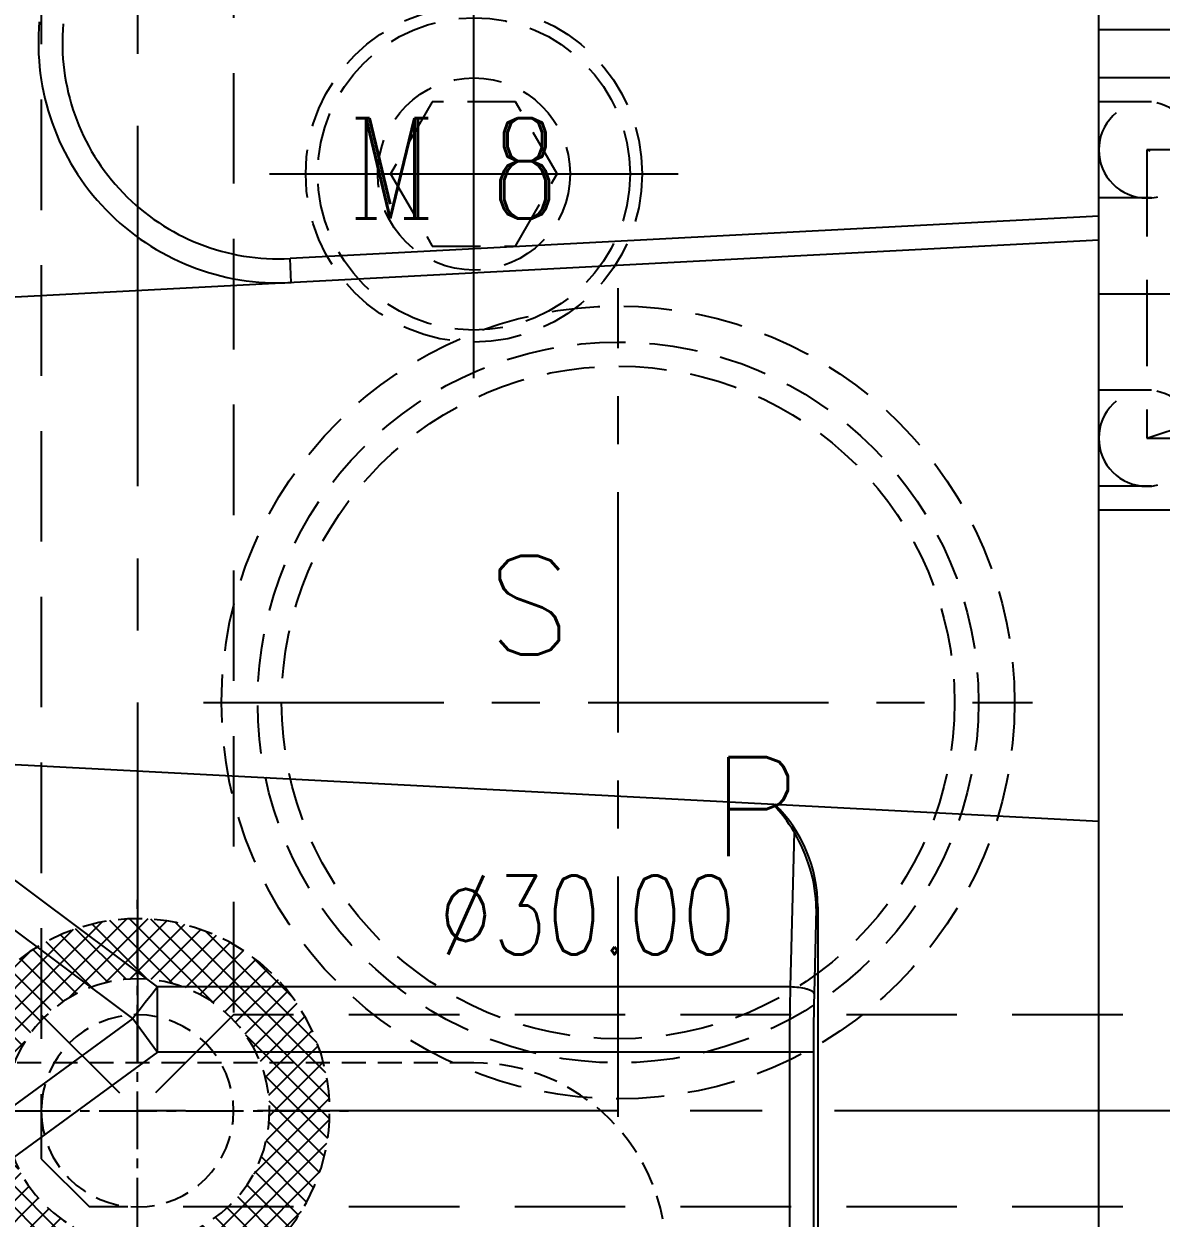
# Model space of a CAD drawing. Header units: millimetres. Extents: x 29875 to 31218, y -21313 to -20364.
# Drawn here: x 30583.1 to 30630.41, y -20581.7 to -20531.99 of the extents above; entities that cross this region are included whole.
import ezdxf

# ---------------------------------------------------------------- set-up
doc = ezdxf.new("R2010")
doc.units = ezdxf.units.MM
doc.header["$LTSCALE"] = 8
for name, pattern in [('CENTER', [2, 1.25, -0.25, 0.25, -0.25]), ('CENTER2', [1.125, 0.75, -0.125, 0.125, -0.125]), ('HIDDEN', [0.375, 0.25, -0.125]), ('HIDDEN2', [0.1875, 0.125, -0.0625])]:
    doc.linetypes.add(name, pattern=pattern)
doc.layers.get('DEFPOINTS').update_dxf_attribs({"color": 6})
for name, color, linetype in [('A', 7, 'Continuous'), ('Cav-cor', 30, 'Continuous'), ('SCREW', 52, 'HIDDEN'), ('SLIDE', 6, 'Continuous'), ('SP', 3, 'Continuous'), ('SPRING', 7, 'Continuous'), ('WT', 4, 'Continuous')]:
    doc.layers.add(name, color=color, linetype=linetype)
doc.layers.add('dim', color=3, linetype='Continuous', lineweight=15)
doc.styles.add('ROMANC', font='RomanC.ttf', dxfattribs={"width": 0.8, "height": 7})
doc.styles.get("Standard").update_dxf_attribs({"font": 'txt.shx', "width": 0.8, "bigfont": 'chineset.shx'})
doc.dimstyles.new('ISO-25', dxfattribs={"dimtxt": 5, "dimasz": 4, "dimexe": 0.3, "dimexo": 0.3, "dimtad": 0, "dimzin": 1, "dimdsep": 46, "dimtxsty": 'Standard', "dimcen": 0, "dimclrd": 3, "dimclre": 3, "dimclrt": 3, "dimazin": 0, "dimtfac": 1, "dimtofl": 0, "dimtmove": 0, "dimatfit": 0, "dimfxl": 0, "dimarcsym": 0})

# ---------------------------------------------------------------- blocks, each defined once
blk = doc.blocks.new('20160817.185832')
at = {"layer": 'SPRING', "color": 101, "linetype": 'HIDDEN', "ltscale": 1.8}
for p, q in [((-40, 8), (-40, -8)), ((0, 8), (-40, 8)), ((0, 8), (0, -8)), ((-38, -6), (-38, 6)), ((-38, 6), (-2, 6)), ((-38, 6), (-2, -6)), ((-2, 6), (-38, -6)), ((-2, 6), (-2, -6)), ((0, 4), (-40, 4)), ((0, -4), (-40, -4)), ((-2, -6), (-38, -6)), ((0, -8), (-40, -8))]:
    blk.add_line(p, q, dxfattribs=at)
at = {"layer": 'SPRING', "color": 101, "linetype": 'CENTER'}
blk.add_line((0, 0), (-40, 0), dxfattribs=at)
at = {"layer": 'SPRING', "color": 101, "linetype": 'HIDDEN', "ltscale": 1.8}
for centre in [(-38, 6), (-2, 6), (-38, -6), (-2, -6)]:
    blk.add_circle(centre, 2, dxfattribs=at)
blk = doc.blocks.new('20160818.084217')
at = {"linetype": 'HIDDEN', "ltscale": 2.3}
for p, q in [((0, 18), (-100, 18)), ((-100, 18), (-100, 0)), ((0, 0), (-100, 0))]:
    blk.add_line(p, q, dxfattribs=at)
blk = doc.blocks.new('cb_8')
at = {"linetype": 'HIDDEN'}
blk.add_circle((0, 0), 7, dxfattribs=at)
at = {"layer": 'SCREW', "linetype": 'CENTER2', "ltscale": 5}
for p, q in [((0, -8.5), (0, 8.5)), ((-8.5, 0), (8.5, 0))]:
    blk.add_line(p, q, dxfattribs=at)
at = {"layer": 'SCREW'}
blk.add_lwpolyline([(-1.732, 3), (-3.464, 0), (-1.732, -3), (1.732, -3), (3.464, 0), (1.732, 3)], close=True, dxfattribs=at)
for radius in [6.5, 4]:
    blk.add_circle((0, 0), radius, dxfattribs=at)
at = {"layer": 'dim', "style": 'ROMANC', "width": 0.8}
blk.add_text('M 8', height=4.1865, dxfattribs=at).set_placement((-5.202, -1.858))
blk = doc.blocks.new('20160826.095208')
at = {"layer": 'SP', "linetype": 'CENTER'}
for p, q in [((0, -17.25), (0, 17.25)), ((-17.25, 0), (17.25, 0))]:
    blk.add_line(p, q, dxfattribs=at)
at = {"layer": 'SP', "linetype": 'HIDDEN'}
for radius in [16.5, 15, 14]:
    blk.add_circle((0, 0), radius, dxfattribs=at)
at = {"layer": 'SP'}
for s, p in [('S', (-5.456, 1.995)), ('P', (3.888, -6.392))]:
    blk.add_text(s, height=4.111, dxfattribs=at).set_placement(p)
at = {"layer": 'SP', "color": 6, "insert": (-1.275, -8.844), "char_height": 3.2812, "attachment_point": 5}
blk.add_mtext('Ø30.00', dxfattribs=at)
blk = doc.blocks.new('20150513.114820')
at = {"layer": 'WT', "linetype": 'Continuous'}
h = blk.add_hatch(dxfattribs=at)
h.set_pattern_fill('ANSI37', color=125, scale=5, angle=270, style=0)
h.set_pattern_definition([(315, (23425.0146, -23957.4168), (0.441941738, 0.441941738), []), (45, (23425.0146, -23957.4168), (-0.441941738, 0.441941738), [])])
h.paths.add_polyline_path([(8, 0), (5.5, 0, 1), (-5.5, 0), (-8, 0, -1)])
h.paths.add_polyline_path([(-8, 0), (-5.5, 0, 0.414214), (0, -5.5, 0.414214), (5.5, 0), (8, 0, -0.414214), (0, -8, -0.414214)])
at = {"layer": 'WT', "color": 125, "linetype": 'CENTER2', "ltscale": 0.4}
for p, q in [((0, 8.788), (0, -8.788)), ((8.788, 0), (-8.788, 0))]:
    blk.add_line(p, q, dxfattribs=at)
at = {"layer": 'WT', "color": 125, "linetype": 'HIDDEN2'}
for radius in [8, 5.5, 4]:
    blk.add_circle((0, 0), radius, dxfattribs=at)
blk = doc.blocks.new('*D27718')
at = {"layer": 'DEFPOINTS', "color": 0}
for p in [(30587.82, -20524.239), (30651.21, -20524.239), (30619.82, -20722.239)]:
    blk.add_point(p, dxfattribs=at)
at = {"layer": 'dim', "color": 3, "lineweight": -2}
for p, q in [((30588.12, -20524.239), (30651.51, -20524.239)), ((30651.21, -20528.239), (30651.21, -20613.947)), ((30651.21, -20718.239), (30651.21, -20632.53)), ((30620.12, -20722.239), (30651.51, -20722.239))]:
    blk.add_line(p, q, dxfattribs=at)
at = {"layer": 'dim', "color": 3}
for points in [[(30651.877, -20528.239), (30650.544, -20528.239), (30651.21, -20524.239)], [(30650.544, -20718.239), (30651.877, -20718.239), (30651.21, -20722.239)]]:
    blk.add_solid(points, dxfattribs=at)
at = {"layer": 'dim', "color": 3, "insert": (30651.21, -20623.239), "char_height": 5, "attachment_point": 5, "rotation": 90}
blk.add_mtext('198.00', dxfattribs=at)

msp = doc.modelspace()

# ---------------------------------------------------------------- linework, layer by layer
at = {"linetype": 'HIDDEN2'}
msp.add_lwpolyline([(30569.82, -20583.239), (30569.82, -20597.239, 0.414214), (30577.82, -20605.239), (30601.82, -20605.239, 0.414214), (30609.82, -20597.239), (30609.82, -20583.239, 0.414214), (30601.82, -20575.239), (30577.82, -20575.239, 0.414214)], format="xyb", close=True, dxfattribs=at)
at = {"layer": 'Cav-cor', "color": 241}
for p, q in [((30627.82, -20714.239), (30627.82, -20520.239)), ((30627.82, -20540), (30594.168, -20541.764)), ((30627.82, -20541.001), (30578.14, -20543.605)), ((30594.221, -20542.762), (30594.168, -20541.764)), ((30566.07, -20561.947), (30627.82, -20565.183)), ((30588.66, -20572.08), (30576.199, -20562.769)), ((30587.634, -20573.39), (30574.115, -20563.288)), ((30615.14, -20565.625), (30614.981, -20572.08)), ((30616.064, -20568.812), (30615.977, -20572.352)), ((30616.064, -20568.812), (30616.13, -20568.746)), ((30616.13, -20568.746), (30616.13, -20602.261)), ((30588.66, -20574.793), (30588.66, -20572.08)), ((30614.981, -20572.08), (30588.66, -20572.08)), ((30587.634, -20573.39), (30573.678, -20583.595)), ((30587.634, -20573.39), (30588.66, -20574.793)), ((30588.66, -20574.793), (30576.604, -20583.609)), ((30615.947, -20574.793), (30588.66, -20574.793)), ((30614.951, -20574.793), (30614.951, -20602.079)), ((30615.947, -20574.793), (30615.947, -20602.079))]:
    msp.add_line(p, q, dxfattribs=at)
for centre, radius, start, end in [((30593.697, -20532.776), 10, 175, 273), ((30593.697, -20532.776), 9, 175, 273), ((30634.37, -20608.933), 58.716, 141.12314, 142.74693), ((30736.522, -20574.76), 121.571, 178.73689, 180.01571), ((30714.426, -20574.763), 98.479, 178.59658, 180.01743)]:
    msp.add_arc(centre, radius, start, end, dxfattribs=at)
for centre, major_axis, ratio, start_param, end_param in [((30609.955, -20568.944), (2.794, 5.563), 0.959847, -0.554079, -0.31168), ((30610.107, -20568.792), (4.275, 4.275), 0.992433, -0.7816, 0.009502)]:
    msp.add_ellipse(centre, major_axis=major_axis, ratio=ratio, start_param=start_param, end_param=end_param, dxfattribs=at)
for points, knots in [([(30586.69, -20597.57), (30586.153, -20597.601), (30585.08, -20597.637), (30583.469, -20597.621), (30581.859, -20597.557), (30580.246, -20597.467), (30578.899, -20597.388), (30577.816, -20597.333), (30576.729, -20597.288), (30575.372, -20597.239), (30574.019, -20597.14), (30572.951, -20596.996), (30572.161, -20596.847), (30571.383, -20596.649), (30570.621, -20596.392), (30569.877, -20596.079), (30568.909, -20595.59), (30567.753, -20594.859), (30566.473, -20593.827), (30565.309, -20592.671), (30564.268, -20591.413), (30563.041, -20589.633), (30561.771, -20587.244), (30560.572, -20584.232), (30559.698, -20581.105), (30559.144, -20577.904), (30558.95, -20575.2), (30558.961, -20573.037), (30559.054, -20571.419), (30559.232, -20569.812), (30559.499, -20568.219), (30559.84, -20566.641), (30560.104, -20565.597), (30560.242, -20565.077)], [0, 0, 0, 0, 0.031083, 0.062106, 0.093156, 0.124295, 0.155563, 0.171257, 0.186996, 0.218507, 0.249833, 0.265379, 0.280855, 0.296299, 0.311776, 0.327329, 0.342972, 0.374493, 0.406219, 0.437885, 0.469273, 0.500507, 0.56288, 0.62527, 0.68774, 0.75033, 0.812951, 0.84423, 0.875459, 0.906625, 0.937735, 0.968846, 1, 1, 1, 1]), ([(30616.064, -20568.812), (30616.057, -20568.254), (30615.883, -20567.135), (30615.423, -20566.105), (30615.14, -20565.625)], [0, 0, 0, 0, 0.499835, 1, 1, 1, 1]), ([(30615.977, -20572.352), (30615.971, -20572.332), (30615.941, -20572.293), (30615.872, -20572.246), (30615.775, -20572.202), (30615.598, -20572.147), (30615.329, -20572.099), (30615.102, -20572.083), (30614.981, -20572.08)], [0, 0, 0, 0, 0.056383, 0.133425, 0.233988, 0.356906, 0.657348, 1, 1, 1, 1])]:
    msp.add_open_spline(points, degree=3, knots=knots, dxfattribs=at)
at = {"layer": 'SLIDE'}
msp.add_line((30727.82, -20532.239), (30627.82, -20532.239), dxfattribs=at)
at = {"layer": 'WT', "color": 125, "linetype": 'CENTER', "ltscale": 1.5}
for p in [(30587.82, -20512.239), (30727.82, -20577.239)]:
    msp.add_line(p, (30587.82, -20577.239), dxfattribs=at)
at = {"layer": 'WT', "color": 125, "linetype": 'HIDDEN', "ltscale": 2.3}
for p, q in [((30591.82, -20520.239), (30591.82, -20573.239)), ((30583.82, -20528.239), (30583.82, -20579.239)), ((30583.82, -20573.239), (30587.82, -20577.239)), ((30591.82, -20573.239), (30587.82, -20577.239)), ((30697.82, -20573.239), (30591.82, -20573.239)), ((30583.82, -20579.239), (30585.82, -20581.239)), ((30697.82, -20581.239), (30585.82, -20581.239))]:
    msp.add_line(p, q, dxfattribs=at)

# ---------------------------------------------------------------- block references
at = {"layer": 'A', "xscale": -1, "rotation": -180}
msp.add_blockref('20160818.084217', (30727.82, -20534.239), dxfattribs=at)
at = {"layer": 'SCREW'}
msp.add_blockref('cb_8', (30601.82, -20538.239), dxfattribs=at)
at = {"layer": 'SP'}
msp.add_blockref('20160826.095208', (30607.82, -20560.239), dxfattribs=at)
at = {"layer": 'SPRING', "xscale": -1, "rotation": -180}
msp.add_blockref('20160817.185832', (30667.82, -20543.239), dxfattribs=at)
at = {"layer": 'WT', "xscale": -1, "rotation": 90}
msp.add_blockref('20150513.114820', (30587.82, -20577.239), dxfattribs=at)

# ---------------------------------------------------------------- dimensions: what is measured, and where the dimension line sits
at = {"layer": 'dim'}
dim = msp.add_linear_dim(base=(30651.21, -20524.239), p1=(30619.82, -20722.239), p2=(30587.82, -20524.239), angle=90, dimstyle='ISO-25', dxfattribs=at)
dim.commit()
dim.dimension.update_dxf_attribs({"geometry": '*D27718', "text_midpoint": (30651.21, -20623.239)})

doc.saveas('drawing.dxf')
